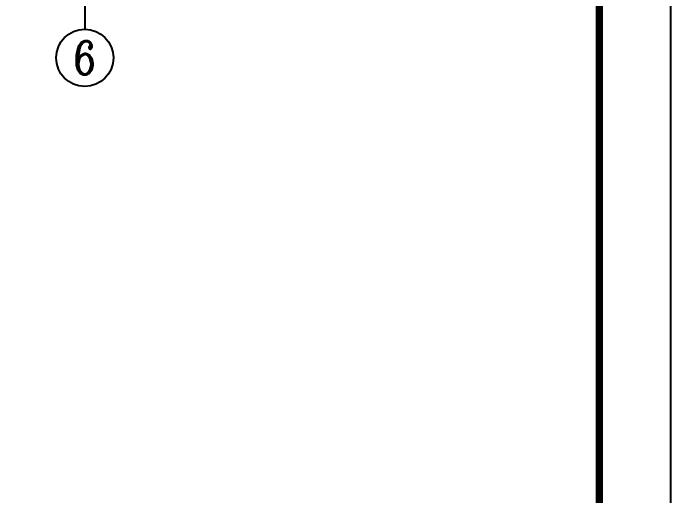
# Model space of a CAD drawing. Extents: x 14207793 to 14719554, y -1675802 to -1228715.
# Drawn here: x 14310578 to 14321605, y -1455276 to -1447180 of the extents above; entities that cross this region are included whole.
import ezdxf
from ezdxf.enums import TextEntityAlignment as Align

# ---------------------------------------------------------------- set-up
doc = ezdxf.new("R2010")
doc.units = 0
doc.header["$LTSCALE"] = 500
doc.header["$MEASUREMENT"] = 0
doc.layers.get('0').update_dxf_attribs({"linetype": 'CONTINUOUS'})
for name, color, linetype in [('AXIS', 3, 'CONTINUOUS'), ('AXIS_TEXT', 7, 'CONTINUOUS'), ('PUB_TITLE', 4, 'CONTINUOUS')]:
    doc.layers.add(name, color=color, linetype=linetype)
doc.styles.add('_TCH_AXIS', font='COMPLEX', dxfattribs={"bigfont": 'GBCBIG'})
doc.styles.add('COMPLEX', font='COMPLEX')

# ---------------------------------------------------------------- blocks, each defined once
blk = doc.blocks.new('_AXISO')
blk.add_circle((0, 0), 0.5)
at = {"layer": 'AXIS_TEXT', "style": 'COMPLEX', "width": 1.041667}
blk.add_attdef('A', text='', height=0.56, dxfattribs=at).set_placement((-0.25, -0.28), (0.25, -0.28), align=Align.FIT)

msp = doc.modelspace()

# ---------------------------------------------------------------- linework, layer by layer
at = {"layer": 'AXIS'}
msp.add_line((14311778.52, -1442650), (14311778.52, -1447450), dxfattribs=at)
at = {"layer": 'PUB_TITLE'}
msp.add_lwpolyline([(14321605, -1463372.5), (14321605, -1320692.5), (14271205, -1320692.5), (14271205, -1463372.5)], close=True, dxfattribs=at)
at = {"layer": 'PUB_TITLE', "const_width": 120}
msp.add_lwpolyline([(14320405, -1462172.5), (14320405, -1323692.5), (14272405, -1323692.5), (14272405, -1462172.5)], close=True, dxfattribs=at)

# ---------------------------------------------------------------- block references
at = {"layer": 'AXIS'}
ref = msp.add_blockref('_AXISO', (14311778.52, -1447930), dxfattribs=dict(at, xscale=960, yscale=960, zscale=960))
ref.add_attrib('A', '6', dxfattribs={"layer": 'AXIS_TEXT', "height": 559.14, "style": '_TCH_AXIS'}).set_placement((14311592.14, -1448209.57), (14311964.9, -1448209.57), align=Align.FIT)

doc.saveas('drawing.dxf')
